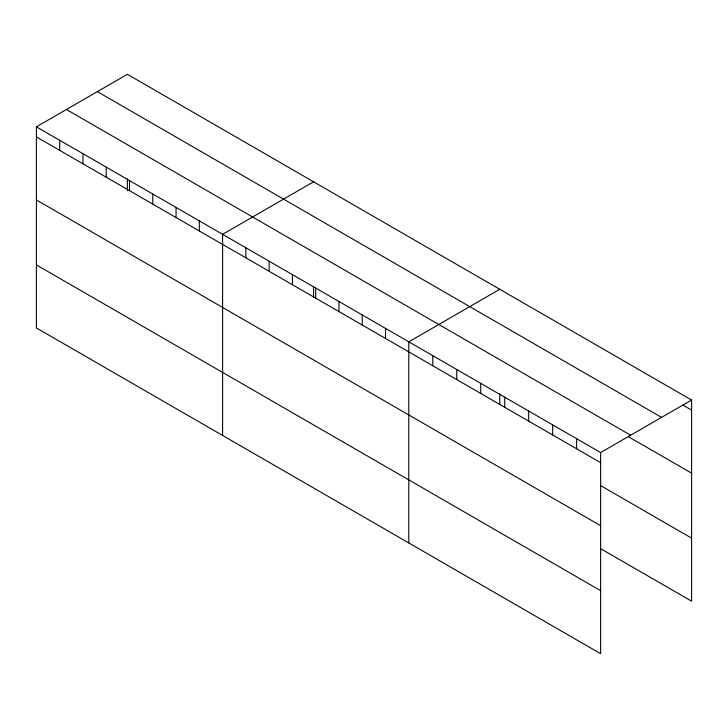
<?xml version="1.0" encoding="UTF-8"?>
<svg xmlns="http://www.w3.org/2000/svg" width="728" height="728" viewBox="0 0 728 728"><rect width="100%" height="100%" fill="white"/><g stroke="black" fill="none" stroke-linecap="round" stroke-linejoin="round"><path stroke-width="1.09" d="M36.4 126.827L600.618 452.57L600.618 653.699L36.4 327.955L36.4 126.827L127.382 74.302L691.6 400.045L691.6 601.173L600.482 548.566M313.568 181.8L222.595 234.325L222.595 435.453M499.763 289.289L408.79 341.823L408.79 542.942M600.618 452.57L691.6 400.045M682.964 405.141L691.6 410.128M97.352 91.628L661.579 417.381M66.421 109.491L630.648 435.244M628.291 436.627L691.6 473.173M36.4 136.9L600.618 462.653M600.482 485.521L691.6 538.129M36.4 199.945L600.618 525.698M36.4 264.901L600.618 590.654M576.64 438.729L576.64 448.812M552.661 424.888L552.661 434.962M528.683 411.038L528.683 421.121M504.704 397.197L504.704 407.271M499.763 393.812L499.763 404.641M480.726 383.356L480.726 393.429M456.747 369.506L456.747 379.588M432.769 355.664L432.769 365.738M385.512 328.383L385.512 338.456M362.235 314.942L362.235 325.025M338.966 301.51L338.966 311.584M315.688 288.07L315.688 298.152M313.568 286.313L313.568 297.142M292.419 274.629L292.419 284.712M269.142 261.197L269.142 271.271M245.864 247.757L245.864 257.839M199.317 220.884L199.317 230.958M176.049 207.444L176.049 217.526M152.771 194.012L152.771 204.086M129.493 180.571L129.493 190.654M127.382 178.815L127.382 190.727M106.224 167.14L106.224 177.213M82.947 153.699L82.947 163.773M59.678 140.258L59.678 150.341"/></g></svg>
